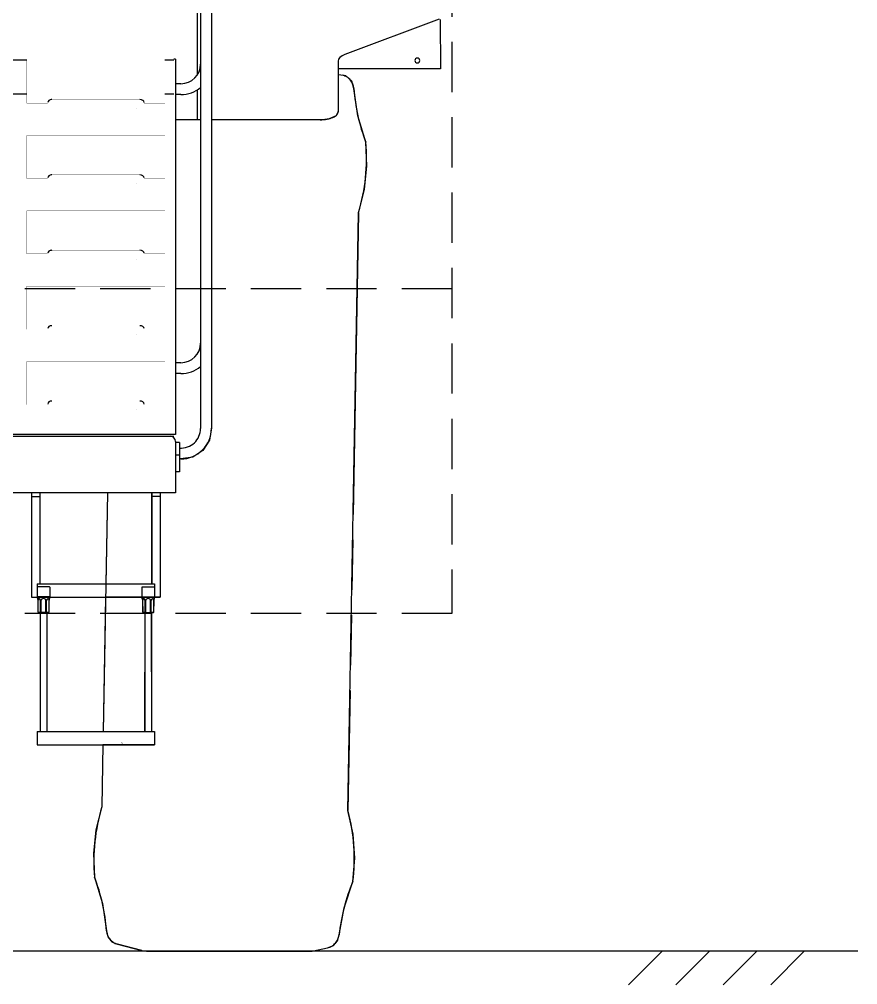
# Model space of a CAD drawing. Extents: x -633 to 241, y -1 to 752.
# Drawn here: x -447.3 to -347.2, y -1.3 to 114 of the extents above; entities that cross this region are included whole.
import ezdxf

# ---------------------------------------------------------------- set-up
doc = ezdxf.new("R2010")
doc.units = 0
doc.header["$LTSCALE"] = 48
doc.linetypes.add('HIDDEN2', pattern=[0.1875, 0.125, -0.0625])
doc.linetypes.add('PHANTOM', pattern=[1.1875, 0.75, -0.0625, 0.125, -0.0625, 0.125, -0.0625])
doc.layers.add('0A537428____2_______', color=1, linetype='CONTINUOUS')
doc.layers.add('HIDDEN2', color=7, linetype='HIDDEN2')

# ---------------------------------------------------------------- blocks, each defined once
blk = doc.blocks.new('*U12', base_point=(13.5, 0.08))
at = {"layer": '0A537428____2_______', "color": 190, "linetype": 'CONTINUOUS'}
blk.add_arc((13.5, 0.08), 0.5, 0, 90, dxfattribs=at)
blk = doc.blocks.new('*U13', base_point=(3, 0.08))
at = {"layer": '0A537428____2_______', "color": 190, "linetype": 'CONTINUOUS'}
blk.add_arc((3, 0.08), 0.5, 90.0001, 180.0001, dxfattribs=at)
blk = doc.blocks.new('DRW2_DET-1')
at = {"layer": '0A537428____2_______', "color": 190, "linetype": 'CONTINUOUS', "const_width": 0.0275}
for points in [[(16.5, 5.15), (0, 5.15)], [(0, 5.15), (0, 0)], [(16.5, 5.15), (16.5, 0)], [(2.5, 0), (0, 0)], [(2.5, 0.09), (2.5, 0)], [(3, 0.44), (13.5, 0.44)], [(14, 0.09), (14, 0)], [(16.5, 0), (14, 0)]]:
    blk.add_lwpolyline(points, dxfattribs=at)
at = {"layer": '0A537428____2_______', "color": 7, "linetype": 'CONTINUOUS', "const_width": 0.0275}
blk.add_lwpolyline([(13.11, -0.65, 0.02895), (13.11, -0.61)], format="xyb", dxfattribs=at)
at = {"layer": '0A537428____2_______', "color": 190, "yscale": 0.70710691}
for name, p in [('*U13', (3, 0.08)), ('*U12', (13.5, 0.08))]:
    blk.add_blockref(name, p, dxfattribs=at)
blk = doc.blocks.new('*U487', base_point=(12.5633, 8.7648))
at = {"layer": '0A537428____2_______', "color": 7, "linetype": 'CONTINUOUS'}
blk.add_arc((12.5633, 8.7648), 0.00787, 179.9726, 270, dxfattribs=at)
blk = doc.blocks.new('*U486', base_point=(12.5633, 8.7648))
at = {"layer": '0A537428____2_______', "color": 7, "linetype": 'CONTINUOUS'}
blk.add_arc((12.5633, 8.7648), 0.00864, 0, 90, dxfattribs=at)
blk = doc.blocks.new('*U485', base_point=(12.6098, 8.7648))
at = {"layer": '0A537428____2_______', "color": 7, "linetype": 'CONTINUOUS'}
blk.add_arc((12.6098, 8.7648), 0.00787, 90, 180.0274, dxfattribs=at)
blk = doc.blocks.new('*U484', base_point=(12.6098, 8.7648))
at = {"layer": '0A537428____2_______', "color": 7, "linetype": 'CONTINUOUS'}
blk.add_arc((12.6098, 8.7648), 0.00864, 90, 180, dxfattribs=at)
blk = doc.blocks.new('*U483', base_point=(12.5866, 8.7648))
at = {"layer": '0A537428____2_______', "color": 7, "linetype": 'CONTINUOUS'}
blk.add_arc((12.5866, 8.7648), 0.0117, 0, 180, dxfattribs=at)
blk = doc.blocks.new('*U492', base_point=(13.1098, 8.7648))
at = {"layer": '0A537428____2_______', "color": 7, "linetype": 'CONTINUOUS'}
blk.add_arc((13.1098, 8.7648), 0.00787, 90, 180.0274, dxfattribs=at)
blk = doc.blocks.new('*U491', base_point=(13.1098, 8.7648))
at = {"layer": '0A537428____2_______', "color": 7, "linetype": 'CONTINUOUS'}
blk.add_arc((13.1098, 8.7648), 0.00864, 90, 180, dxfattribs=at)
blk = doc.blocks.new('*U490', base_point=(13.0633, 8.7648))
at = {"layer": '0A537428____2_______', "color": 7, "linetype": 'CONTINUOUS'}
blk.add_arc((13.0633, 8.7648), 0.00787, 179.9726, 270, dxfattribs=at)
blk = doc.blocks.new('*U489', base_point=(13.0633, 8.7648))
at = {"layer": '0A537428____2_______', "color": 7, "linetype": 'CONTINUOUS'}
blk.add_arc((13.0633, 8.7648), 0.00864, 0, 90, dxfattribs=at)
blk = doc.blocks.new('*U488', base_point=(13.0866, 8.7648))
at = {"layer": '0A537428____2_______', "color": 7, "linetype": 'CONTINUOUS'}
blk.add_arc((13.0866, 8.7648), 0.0117, 0, 180, dxfattribs=at)
blk = doc.blocks.new('*U430', base_point=(13.90741, 11.098715))
at = {"layer": '0A537428____2_______', "color": 1, "linetype": 'PHANTOM'}
blk.add_arc((13.90741, 11.098715), 0.086616, 269.99996, 359.99996, dxfattribs=at)
blk = doc.blocks.new('*U429', base_point=(14.080627, 11.339601))
at = {"layer": '0A537428____2_______', "color": 1, "linetype": 'CONTINUOUS'}
blk.add_arc((14.080627, 11.339601), 0.086616, 128.92528, 180.00018, dxfattribs=at)

msp = doc.modelspace()

# ---------------------------------------------------------------- linework, layer by layer
at = {"layer": '0A537428____2_______', "color": 190, "linetype": 'CONTINUOUS'}
for points in [[(-425.7, 145.84), (-425.7, 65.14)], [(-424.4, 145.84), (-424.4, 65.16)], [(-446.45, 109.1), (-455.55, 109.1)], [(-428.9, 109.1), (-429.95, 109.1)], [(-428.7, 109.22), (-428.9, 109.22)], [(-428.7, 109.22), (-428.7, 64.42)], [(-428.04, 106.3), (-428.7, 106.3)], [(-428.04, 105), (-428.7, 105)], [(-428.04, 72.99), (-428.7, 72.99)], [(-428.04, 71.69), (-428.7, 71.69)], [(-428.7, 64.42), (-451.01, 64.42)], [(-428.2, 63.46), (-428.7, 63.46)], [(-428.2, 63.46), (-428.2, 59.96)], [(-428.2, 61.96), (-428.7, 61.96)], [(-428.06, 61.5), (-428.2, 61.5)], [(-428.2, 59.96), (-428.7, 59.96)]]:
    msp.add_lwpolyline(points, dxfattribs=at)
at = {"layer": '0A537428____2_______', "color": 1, "linetype": 'CONTINUOUS'}
for points in [[(-426.09, 117.99), (-426.09, 107.34)], [(-397.2, 113.99), (-408.46, 109.79)], [(-426.09, 105.56), (-426.09, 101.99)], [(-411.08, 101.99), (-424.4, 101.99)]]:
    msp.add_lwpolyline(points, dxfattribs=at)
at = {"layer": '0A537428____2_______', "color": 40, "linetype": 'CONTINUOUS'}
for points in [[(-397.07, 113.98), (-397.06, 108.07)], [(-397.06, 108.07), (-409.26, 108.07)]]:
    msp.add_lwpolyline(points, dxfattribs=at)
at = {"layer": '0A537428____2_______', "color": 190, "linetype": 'CONTINUOUS'}
for points in [[(-428.04, 106.3, 0.414213), (-425.7, 108.64)], [(-428.04, 105, 0.176277), (-425.7, 105.85)], [(-428.04, 72.99, 0.414213), (-425.7, 75.33)], [(-428.04, 71.69, 0.176277), (-425.7, 72.54)], [(-428.2, 62.8, 0.434865), (-425.7, 65.14)], [(-428.06, 61.5, 0.414213), (-424.4, 65.16)]]:
    msp.add_lwpolyline(points, format="xyb", dxfattribs=at)
at = {"layer": '0A537428____2_______', "color": 1, "linetype": 'PHANTOM'}
for points in [[(-409.26, 109.01), (-409.26, 102.99)], [(-425.7, 101.99), (-428.7, 101.99)]]:
    msp.add_lwpolyline(points, dxfattribs=at)
at = {"layer": '0A537428____2_______', "color": 40, "linetype": 'CONTINUOUS'}
msp.add_lwpolyline([(-399.53, 109.07, 1), (-400.1, 109.07, 1), (-399.53, 109.07)], format="xyb", dxfattribs=at)
at = {"layer": '0A537428____2_______', "color": 2, "linetype": 'CONTINUOUS'}
for points in [[(-409.26, 107.36), (-409.26, 102.99)], [(-408.35, 107.23), (-409.26, 107.36)], [(-407.64, 106.61), (-408.35, 107.23)], [(-407.39, 105.71), (-407.64, 106.61)], [(-406.92, 102.47), (-407.39, 105.71)], [(-409.26, 102.99), (-409.52, 102.47)], [(-424.4, 101.99), (-424.4, 65.16)], [(-411.43, 101.99), (-424.4, 101.99)], [(-411.08, 101.99), (-411.43, 101.99)], [(-410.33, 102.09), (-411.08, 101.99)], [(-409.52, 102.47), (-410.33, 102.09)], [(-405.97, 99.32), (-406.92, 102.47)], [(-405.85, 96.49), (-405.97, 99.32)], [(-406.14, 93.66), (-405.85, 96.49)], [(-406.85, 90.86), (-406.14, 93.66)], [(-408.1, 19.52), (-406.85, 90.86)], [(-424.4, 65.16), (-424.63, 63.74)], [(-424.63, 63.74), (-425.44, 62.53)], [(-425.44, 62.53), (-426.64, 61.73)], [(-428.2, 61.5), (-428.2, 59.96)], [(-428.06, 61.5), (-428.2, 61.5)], [(-426.64, 61.73), (-428.06, 61.5)], [(-428.7, 59.96), (-428.7, 57.47)], [(-428.2, 59.96), (-428.7, 59.96)], [(-436.82, 57.47), (-437.01, 46.58)], [(-431.51, 57.47), (-436.82, 57.47)], [(-431.51, 57.02), (-431.51, 57.47)], [(-431.51, 46.58), (-431.51, 57.02)], [(-428.7, 57.47), (-430.51, 57.47)], [(-430.51, 57.47), (-430.51, 57.02)], [(-430.51, 57.02), (-430.51, 45.02)], [(-437.01, 46.58), (-431.51, 46.58)], [(-437.04, 45.01), (-437.32, 28.96)], [(-432.7, 45.03), (-437.04, 45.01)], [(-432.66, 44.84), (-432.7, 45.03)], [(-431.2, 45.03), (-431.24, 44.84)], [(-430.51, 45.02), (-431.2, 45.03)], [(-432.61, 44.64), (-432.66, 44.84)], [(-432.57, 43.18), (-432.61, 44.64)], [(-431.29, 44.64), (-431.33, 43.18)], [(-431.24, 44.84), (-431.29, 44.64)], [(-432.31, 43.18), (-432.57, 43.18)], [(-432.34, 28.95), (-432.31, 43.18)], [(-431.59, 43.18), (-431.56, 28.95)], [(-431.33, 43.18), (-431.59, 43.18)], [(-437.32, 28.96), (-432.34, 28.95)], [(-431.56, 28.95), (-431.2, 28.96)], [(-431.2, 28.96), (-431.2, 27.38)], [(-437.35, 27.38), (-437.48, 20.03)], [(-431.2, 27.38), (-437.35, 27.38)], [(-437.48, 20.03), (-438.19, 17.23)], [(-407.48, 16.69), (-408.1, 19.52)], [(-438.19, 17.23), (-438.48, 14.41)], [(-407.29, 13.86), (-407.48, 16.69)], [(-438.48, 14.41), (-438.36, 11.58)], [(-407.51, 11.04), (-407.29, 13.86)], [(-438.36, 11.58), (-437.41, 8.42)], [(-408.57, 7.92), (-407.51, 11.04)], [(-437.41, 8.42), (-436.93, 5.18)], [(-409.16, 4.7), (-408.57, 7.92)], [(-436.93, 5.18), (-436.78, 4.45)], [(-409.33, 3.97), (-409.16, 4.7)], [(-436.78, 4.45), (-436.3, 3.87)], [(-436.3, 3.87), (-435.61, 3.58)], [(-435.61, 3.58), (-432.71, 2.83)], [(-409.84, 3.41), (-409.33, 3.97)], [(-347.23, 2.74), (-632.34, 2.74)], [(-432.71, 2.83), (-431.95, 2.74)], [(-431.95, 2.74), (-412.54, 2.74)], [(-412.54, 2.74), (-412.22, 2.77)], [(-412.22, 2.77), (-410.54, 3.15)], [(-410.54, 3.15), (-409.84, 3.41)], [(-370.59, 2.74), (-374.59, -1.26)], [(-364.94, 2.74), (-368.94, -1.26)], [(-359.28, 2.74), (-363.28, -1.26)], [(-353.62, 2.74), (-357.62, -1.26)]]:
    msp.add_lwpolyline(points, dxfattribs=at)
at = {"layer": '0A537428____2_______', "color": 7, "linetype": 'PHANTOM'}
for points in [[(-407.39, 105.71, 0.323624), (-408.72, 107.31)], [(-407.39, 105.74, 0.073654), (-405.97, 99.32)], [(-406.83, 90.92, 0.094915), (-405.97, 99.32)], [(-437.49, 19.98, 0.094915), (-438.36, 11.58)], [(-407.51, 11.04, 0.094915), (-408.08, 19.46)], [(-436.93, 5.16, 0.073654), (-438.36, 11.58)], [(-407.51, 11.04, 0.073654), (-409.16, 4.67)], [(-436.93, 5.18, 0.323624), (-435.61, 3.58)], [(-410.54, 3.15, 0.323624), (-409.16, 4.7)]]:
    msp.add_lwpolyline(points, format="xyb", dxfattribs=at)
at = {"layer": '0A537428____2_______', "color": 190, "linetype": 'PHANTOM'}
for points in [[(-446.45, 105.05), (-455.2, 105.05)], [(-428.9, 105.05), (-429.95, 105.05)]]:
    msp.add_lwpolyline(points, dxfattribs=at)
at = {"layer": '0A537428____2_______', "color": 7, "linetype": 'PHANTOM'}
for points in [[(-406.85, 90.86), (-408.1, 19.52)], [(-436.82, 57.47), (-437.32, 28.96)], [(-437.35, 27.38), (-437.48, 20.03)], [(-432.71, 2.83), (-435.61, 3.58)], [(-412.22, 2.77), (-410.54, 3.15)]]:
    msp.add_lwpolyline(points, dxfattribs=at)
at = {"layer": '0A537428____2_______', "color": 7, "linetype": 'CONTINUOUS'}
for points in [[(-450.08, 64.22), (-428.9, 64.22)], [(-428.7, 63.59), (-428.7, 57.47)], [(-428.7, 57.47), (-449.7, 57.47)], [(-445.89, 57.47), (-445.89, 45.02)], [(-445.89, 57.02), (-444.89, 57.02)], [(-444.89, 57.47), (-444.89, 46.58)], [(-431.51, 57.47), (-431.51, 46.58)], [(-430.51, 57.02), (-431.51, 57.02)], [(-430.51, 57.47), (-430.51, 45.02)], [(-445.2, 46.58), (-445.2, 45.01)], [(-445.2, 46.58), (-431.2, 46.58)], [(-445.2, 46.18), (-445.2, 45.03)], [(-443.74, 46.22), (-445.16, 46.22)], [(-443.7, 46.18), (-443.7, 45.03)], [(-432.7, 46.18), (-432.7, 45.03)], [(-432.66, 46.22), (-431.24, 46.22)], [(-431.2, 46.58), (-431.2, 45.01)], [(-431.2, 46.18), (-431.2, 45.03)], [(-445.89, 45.02), (-445.2, 45.02)], [(-443.7, 45.03), (-445.2, 45.03)], [(-445.2, 45.01), (-430.51, 45.02)], [(-445.16, 45), (-445.16, 44.84)], [(-443.74, 45), (-443.74, 44.84)], [(-432.7, 45.03), (-431.2, 45.03)], [(-432.66, 45), (-432.66, 44.84)], [(-431.24, 45), (-431.24, 44.84)], [(-445.11, 43.22), (-445.11, 44.64)], [(-444.81, 43.18), (-444.81, 44.64)], [(-444.74, 43.18), (-444.74, 44.64)], [(-444.16, 43.18), (-444.16, 44.64)], [(-444.09, 43.18), (-444.09, 44.64)], [(-443.79, 43.22), (-443.79, 44.64)], [(-432.61, 43.22), (-432.61, 44.64)], [(-432.31, 43.18), (-432.31, 44.64)], [(-432.24, 43.18), (-432.24, 44.64)], [(-431.66, 43.18), (-431.66, 44.64)], [(-431.59, 43.18), (-431.59, 44.64)], [(-431.29, 43.22), (-431.29, 44.64)], [(-443.83, 43.18), (-445.07, 43.18)], [(-444.84, 43.18), (-444.84, 28.95)], [(-444.06, 43.18), (-444.06, 28.95)], [(-432.57, 43.18), (-431.33, 43.18)], [(-432.34, 43.18), (-432.34, 28.95)], [(-431.56, 43.18), (-431.56, 28.95)], [(-445.2, 28.96), (-445.2, 27.38)], [(-445.2, 28.96), (-431.2, 28.96)], [(-431.2, 28.96), (-431.2, 27.38)], [(-445.2, 27.38), (-431.2, 27.38)]]:
    msp.add_lwpolyline(points, dxfattribs=at)
for points in [[(-428.7, 63.59, 0.414213), (-429.32, 64.22)], [(-445.16, 46.22, 0.414213), (-445.2, 46.18)], [(-443.7, 46.18, 0.414214), (-443.74, 46.22)], [(-432.66, 46.22, 0.414214), (-432.7, 46.18)], [(-431.2, 46.18, 0.414213), (-431.24, 46.22)], [(-445.16, 45, 0.414214), (-445.2, 45.04)], [(-443.7, 45.04, 0.414213), (-443.74, 45)], [(-432.66, 45, 0.414213), (-432.7, 45.04)], [(-431.2, 45.04, 0.414214), (-431.24, 45)], [(-445.11, 44.64, 0.123105), (-445.16, 44.84)], [(-443.74, 44.84, 0.123106), (-443.79, 44.64)], [(-432.61, 44.64, 0.123105), (-432.66, 44.84)], [(-431.24, 44.84, 0.123106), (-431.29, 44.64)], [(-445.11, 43.22, 0.414214), (-445.07, 43.18)], [(-443.83, 43.18, 0.414213), (-443.79, 43.22)], [(-432.61, 43.22, 0.414213), (-432.57, 43.18)], [(-431.33, 43.18, 0.414213), (-431.29, 43.22)], [(-435.09, 27.59, 0.414213), (-435.05, 27.63)]]:
    msp.add_lwpolyline(points, format="xyb", dxfattribs=at)
at = {"layer": '0A537428____2_______', "color": 2, "linetype": 'CONTINUOUS'}
for points in [[(-432.71, 2.83, 0.063353), (-431.95, 2.74)], [(-412.54, 2.74, 0.054596), (-412.22, 2.77)]]:
    msp.add_lwpolyline(points, format="xyb", dxfattribs=at)
at = {"layer": 'HIDDEN2', "flags": 128}
for points in [[(-395.68, 174.3), (-395.68, 43.05)], [(-395.68, 81.82), (-598.47, 81.82)], [(-395.68, 43.05), (-598.47, 43.05)]]:
    msp.add_lwpolyline(points, dxfattribs=at)

# ---------------------------------------------------------------- block references
at = {"layer": '0A537428____2_______', "color": 1, "xscale": 25, "yscale": 11.54528274999995, "zscale": 25.00000000000001}
for name, p in [('*U429', (-407.1, 109.01)), ('*U430', (-411.43, 102.99))]:
    msp.add_blockref(name, p, dxfattribs=at)
at = {"layer": '0A537428____2_______'}
for p in [(-446.45, 103.98), (-446.45, 94.98), (-446.45, 85.98), (-446.45, 76.98), (-446.45, 67.98)]:
    msp.add_blockref('DRW2_DET-1', p, dxfattribs=at)
at = {"layer": '0A537428____2_______', "color": 7, "xscale": 24.99999999999995, "yscale": 10.00000450000004, "zscale": 25.00000000000001, "rotation": 269.9999009999996}
for name, p in [('*U487', (-445.03, 44.64)), ('*U485', (-443.87, 44.64)), ('*U490', (-432.53, 44.64)), ('*U492', (-431.37, 44.64))]:
    msp.add_blockref(name, p, dxfattribs=at)
at = {"layer": '0A537428____2_______', "color": 7, "xscale": 25, "zscale": 25.00000000000001}
for name, p, yscale in [('*U486', (-445.03, 44.64), 22.78265300000006), ('*U483', (-444.45, 44.64), 16.76953450000001), ('*U484', (-443.87, 44.64), 22.78265300000006), ('*U489', (-432.53, 44.64), 22.78265300000006), ('*U488', (-431.95, 44.64), 16.76953450000001), ('*U491', (-431.37, 44.64), 22.78265300000006)]:
    msp.add_blockref(name, p, dxfattribs=dict(at, yscale=yscale))

doc.saveas('drawing.dxf')
